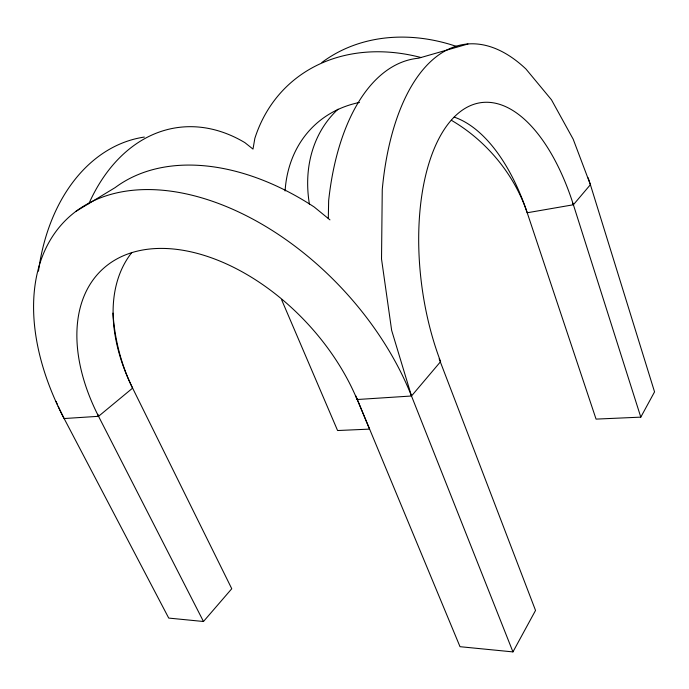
<?xml version="1.0" encoding="UTF-8"?>
<svg xmlns="http://www.w3.org/2000/svg" width="689" height="689" viewBox="0 0 689 689"><rect width="100%" height="100%" fill="white"/><g stroke="black" fill="none" stroke-linecap="round" stroke-linejoin="round"><path stroke-width="1.03" d="M328.3 218.525L328.653 200.585A226.173 116.854 82.4 0 1 418.55 58.212L467.934 44.001M356.471 397.493L460.019 646.695L512.952 651.897L535.534 610.437L439.134 358.754M454.206 117.121A168.633 86.616 82.4 0 1 527.214 212.763L596.063 419.11L640.796 417.138L654.55 391.877L590.395 184.686A181.086 147.248 47.5 0 0 588.113 177.779M112.979 313.107A142.072 98.346 82 0 0 132.615 388.114L231.762 588.733L203.479 621.495L98.544 416.311A178.382 113.005 46.9 0 1 153.966 248.651A178.382 113.005 46.9 0 1 357.109 399.525L411.497 396.003L440.607 361.613A174.059 83.059 82.4 0 1 450.494 121.066A174.059 83.059 82.4 0 1 573.394 204.762L640.796 417.138M451.364 120.282A139.634 110.791 47.4 0 1 527.214 212.763L573.394 204.762L590.395 184.686L573.188 139.195L551.476 99.802L525.94 69.003A233.545 112.143 82.4 0 0 382.257 189.553L381.525 258.986L391.645 330.35L411.497 396.003L512.952 651.897M58.177 406.295A185.324 133.347 81.9 0 0 64.137 418.542L98.544 416.311L132.615 388.114A171.57 113.504 46.9 0 1 131.892 252.441M75.644 211.549L115.123 187.615A229.807 152.717 46.9 0 1 314.098 206.924L329.953 219.869M203.479 621.495L168.727 618.085L64.137 418.542A239.014 152.157 46.9 0 1 137.8 189.88A239.014 152.157 46.9 0 1 411.497 396.003M572.507 202.842L573.394 204.762M281.68 299.913L337.584 430.53L369.562 429.118L355.541 395.434M97.795 414.322L98.544 416.311M57.308 404.348A185.324 133.347 81.9 0 1 56.042 401.394M38.481 271.165A185.324 133.347 81.9 0 1 144.354 137.068M285.091 190.991A139.634 110.791 47.4 0 1 359.469 102.437M321.909 62.466A181.086 147.248 47.5 0 1 457.014 46.602M420.936 57.506A186.736 148.609 47.4 0 0 254.852 138.351L252.992 149.091L244.862 142.623A190.224 132.236 82 0 0 88.821 203.806M309.464 204.409A135.432 109.818 47.5 0 1 338.066 109.181"/></g></svg>
